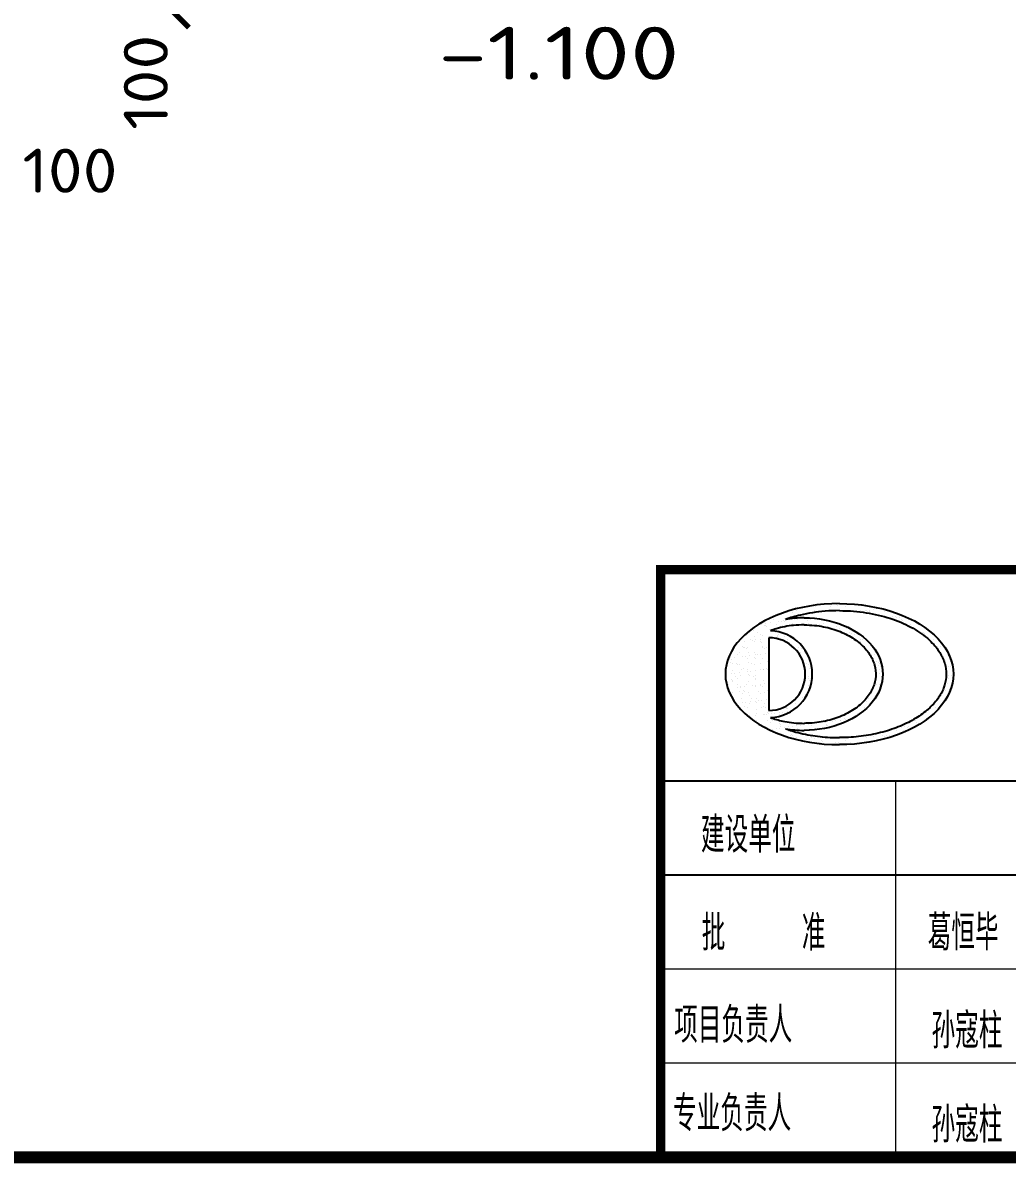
# Model space of a CAD drawing. Header units: millimetres. Extents: x 1442233 to 1526333, y -21810 to 275190.
# Drawn here: x 1498906 to 1507280, y 97940 to 107642 of the extents above; entities that cross this region are included whole.
import ezdxf
from ezdxf.enums import TextEntityAlignment as Align

# ---------------------------------------------------------------- set-up
doc = ezdxf.new("R2010")
doc.units = ezdxf.units.MM
doc.header["$LTSCALE"] = 1500
for name, color, linetype in [('1', 7, 'Continuous'), ('PUB_TITLE', 4, 'Continuous'), ('尺寸线及数字', 253, 'Continuous')]:
    doc.layers.add(name, color=color, linetype=linetype)
doc.layers.add('PUB_TEXT', color=7, linetype='Continuous', lineweight=15)
doc.styles.get("Standard").update_dxf_attribs({"font": 'TSSDENG', "width": 0.75, "bigfont": 'TSSDCHN'})

# ---------------------------------------------------------------- blocks, each defined once
blk = doc.blocks.new('1234')
for p, q in [((1888453.2, 785029.3), (1888453.2, 785029.3)), ((1888477.6, 785051.3), (1888477.6, 785051.3)), ((1888485, 785047.6), (1888485, 785047.6)), ((1888584.1, 785031), (1888584.1, 785031)), ((1888640.7, 785047.8), (1888640.7, 785047.8)), ((1888648.5, 785080.5), (1888648.5, 785080.5)), ((1888677.6, 785049.6), (1888677.6, 785049.6)), ((1888686.9, 785041.1), (1888686.9, 785041.1)), ((1888720.5, 785096.5), (1888720.5, 785096.5)), ((1888779.4, 785082.1), (1888779.4, 785082.1)), ((1888796.4, 785048.1), (1888796.4, 785048.1)), ((1888828, 785093.5), (1888828, 785093.5)), ((1888837.2, 785085), (1888837.2, 785085)), ((1888876.2, 785096.8), (1888876.2, 785096.8)), ((1888880.7, 785045.2), (1888880.7, 785045.2)), ((1888907.3, 785081.5), (1888907.3, 785081.5)), ((1888952.1, 785048.4), (1888952.1, 785048.4)), ((1889009.8, 785039.6), (1889009.8, 785039.6)), ((1889031, 785089.1), (1889031, 785089.1)), ((1889035.8, 785043), (1889035.8, 785043)), ((1889042.4, 785086.4), (1889042.4, 785086.4)), ((1889076.4, 785048.4), (1889076.4, 785048.4)), ((1889080.7, 785043.5), (1889080.7, 785043.5)), ((1889090, 785035), (1889090, 785035)), ((1889105.8, 785036.3), (1889105.8, 785036.3)), ((1889107.8, 785048.7), (1889107.8, 785048.7)), ((1889144.3, 785057.3), (1889144.3, 785057.3)), ((1889170.4, 785060.7), (1889170.4, 785060.7)), ((1889240.9, 785041.2), (1889240.9, 785041.2)), ((1889283.8, 785039), (1889283.8, 785039)), ((1888193.4, 784928.7), (1888193.4, 784928.7)), ((1888202.2, 784933.3), (1888202.2, 784933.3)), ((1888228.2, 784936.7), (1888228.2, 784936.7)), ((1888257.9, 784978.2), (1888257.9, 784978.2)), ((1888268.9, 784942), (1888268.9, 784942)), ((1888272.6, 784983.9), (1888272.6, 784983.9)), ((1888293.7, 784970.4), (1888293.7, 784970.4)), ((1888321.3, 784928.1), (1888321.3, 784928.1)), ((1888327.3, 785007.4), (1888327.3, 785007.4)), ((1888336.8, 784951), (1888336.8, 784951)), ((1888362.8, 784954.4), (1888362.8, 784954.4)), ((1888377, 784961.8), (1888377, 784961.8)), ((1888386.3, 784953.4), (1888386.3, 784953.4)), ((1888388.7, 784979.9), (1888388.7, 784979.9)), ((1888403.5, 784959.8), (1888403.5, 784959.8)), ((1888428.4, 784984.1), (1888428.4, 784984.1)), ((1888449.4, 784970.7), (1888449.4, 784970.7)), ((1888456.3, 784933), (1888456.3, 784933)), ((1888471.4, 784968.7), (1888471.4, 784968.7)), ((1888497.4, 784972.1), (1888497.4, 784972.1)), ((1888516.6, 784979.3), (1888516.6, 784979.3)), ((1888538.1, 784977.5), (1888538.1, 784977.5)), ((1888580.1, 784957.4), (1888580.1, 784957.4)), ((1888587.2, 784934.7), (1888587.2, 784934.7)), ((1888605.1, 784971), (1888605.1, 784971)), ((1888715.1, 784934.1), (1888715.1, 784934.1)), ((1888789.3, 784947.2), (1888789.3, 784947.2)), ((1889304.3, 784991.1), (1889304.3, 784991.1)), ((1889333.5, 784993.4), (1889333.5, 784993.4)), ((1889342.7, 784985), (1889342.7, 784985)), ((1889362.6, 784985.8), (1889362.6, 784985.8)), ((1889374.9, 784946.5), (1889374.9, 784946.5)), ((1889383.7, 784972.4), (1889383.7, 784972.4)), ((1889386.2, 784945.1), (1889386.2, 784945.1)), ((1889391.7, 784960.4), (1889391.7, 784960.4)), ((1889459.6, 784969.3), (1889459.6, 784969.3)), ((1889502.8, 784945.9), (1889502.8, 784945.9)), ((1888065.7, 784830.7), (1888065.7, 784830.7)), ((1888085.6, 784865.6), (1888085.6, 784865.6)), ((1888126, 784877), (1888126, 784877)), ((1888157.3, 784858.4), (1888157.3, 784858.4)), ((1888178.4, 784844.9), (1888178.4, 784844.9)), ((1888196.5, 784832.4), (1888196.5, 784832.4)), ((1888213.9, 784921.8), (1888213.9, 784921.8)), ((1888226.7, 784917.9), (1888226.7, 784917.9)), ((1888235.9, 784909.5), (1888235.9, 784909.5)), ((1888261, 784881.9), (1888261, 784881.9)), ((1888279.4, 784869.6), (1888279.4, 784869.6)), ((1888313, 784858.7), (1888313, 784858.7)), ((1888324.5, 784831.8), (1888324.5, 784831.8)), ((1888334.1, 784845.2), (1888334.1, 784845.2)), ((1888369.6, 784922.1), (1888369.6, 784922.1)), ((1888382.9, 784827.6), (1888382.9, 784827.6)), ((1888408.9, 784831), (1888408.9, 784831)), ((1888681, 784922.6), (1888681, 784922.6)), ((1888812.7, 784884.2), (1888812.7, 784884.2)), ((1888832.8, 784907.4), (1888832.8, 784907.4)), ((1888836.8, 784922.9), (1888836.8, 784922.9)), ((1888853.3, 784889.5), (1888853.3, 784889.5)), ((1888882.6, 784861.8), (1888882.6, 784861.8)), ((1888891.8, 784853.3), (1888891.8, 784853.3)), ((1888913.6, 784888.8), (1888913.6, 784888.8)), ((1888921.3, 784898.5), (1888921.3, 784898.5)), ((1888935.9, 784859.8), (1888935.9, 784859.8)), ((1888956.9, 784846.4), (1888956.9, 784846.4)), ((1888984.2, 784844.3), (1888984.2, 784844.3)), ((1889459.6, 784924.1), (1889459.6, 784924.1)), ((1889558.7, 784860.9), (1889558.7, 784860.9)), ((1889572.4, 784854.7), (1889572.4, 784854.7)), ((1889573.4, 784901.3), (1889573.4, 784901.3)), ((1889579.8, 784847.5), (1889579.8, 784847.5)), ((1889641, 784854.4), (1889641, 784854.4)), ((1888001.2, 784781.3), (1888001.2, 784781.3)), ((1888005.2, 784777.9), (1888005.2, 784777.9)), ((1888028.6, 784736.3), (1888028.6, 784736.3)), ((1888042, 784732.9), (1888042, 784732.9)), ((1888045.8, 784783.2), (1888045.8, 784783.2)), ((1888068.8, 784734.4), (1888068.8, 784734.4)), ((1888098.6, 784796.3), (1888098.6, 784796.3)), ((1888113.7, 784792.2), (1888113.7, 784792.2)), ((1888129.1, 784825.8), (1888129.1, 784825.8)), ((1888129.1, 784780.7), (1888129.1, 784780.7)), ((1888139.8, 784795.6), (1888139.8, 784795.6)), ((1888178.9, 784780.1), (1888178.9, 784780.1)), ((1888180.4, 784800.9), (1888180.4, 784800.9)), ((1888188.1, 784771.7), (1888188.1, 784771.7)), ((1888197.7, 784733.2), (1888197.7, 784733.2)), ((1888199.7, 784736.1), (1888199.7, 784736.1)), ((1888231.6, 784731.8), (1888231.6, 784731.8)), ((1888248.3, 784809.9), (1888248.3, 784809.9)), ((1888315, 784818.7), (1888315, 784818.7)), ((1888329.2, 784824), (1888329.2, 784824)), ((1888338.4, 784815.6), (1888338.4, 784815.6)), ((1888395, 784787.2), (1888395, 784787.2)), ((1888410, 784796.9), (1888410, 784796.9)), ((1888462.6, 784740.3), (1888462.6, 784740.3)), ((1888509.1, 784733.7), (1888509.1, 784733.7)), ((1889032.8, 784798), (1889032.8, 784798)), ((1889034, 784783.9), (1889034, 784783.9)), ((1889051.8, 784797.4), (1889051.8, 784797.4)), ((1889115.3, 784747.3), (1889115.3, 784747.3)), ((1889131.9, 784734.9), (1889131.9, 784734.9)), ((1889655.7, 784799.1), (1889655.7, 784799.1)), ((1889686.4, 784740.3), (1889686.4, 784740.3)), ((1889712.4, 784743.7), (1889712.4, 784743.7)), ((1887916.7, 784636.8), (1887916.7, 784636.8)), ((1887931, 784644.1), (1887931, 784644.1)), ((1887957.3, 784642.1), (1887957.3, 784642.1)), ((1887983.3, 784670.8), (1887983.3, 784670.8)), ((1888004.4, 784684.9), (1888004.4, 784684.9)), ((1888025.2, 784651.1), (1888025.2, 784651.1)), ((1888037.8, 784727.8), (1888037.8, 784727.8)), ((1888051.3, 784654.5), (1888051.3, 784654.5)), ((1888063.1, 784719.5), (1888063.1, 784719.5)), ((1888072, 784638.1), (1888072, 784638.1)), ((1888081.3, 784688), (1888081.3, 784688)), ((1888091.9, 784659.8), (1888091.9, 784659.8)), ((1888131.1, 784642.4), (1888131.1, 784642.4)), ((1888132.3, 784684.3), (1888132.3, 784684.3)), ((1888139, 784671.1), (1888139, 784671.1)), ((1888140.3, 784633.9), (1888140.3, 784633.9)), ((1888159.8, 784668.8), (1888159.8, 784668.8)), ((1888185.9, 784672.2), (1888185.9, 784672.2)), ((1888202.8, 784639.7), (1888202.8, 784639.7)), ((1888218.8, 784719.7), (1888218.8, 784719.7)), ((1888226.5, 784677.5), (1888226.5, 784677.5)), ((1888495.7, 784713), (1888495.7, 784713)), ((1888526.1, 784690.2), (1888526.1, 784690.2)), ((1888530.2, 784720.3), (1888530.2, 784720.3)), ((1888534.2, 784636.2), (1888534.2, 784636.2)), ((1889148.1, 784669.4), (1889148.1, 784669.4)), ((1889174.1, 784672.8), (1889174.1, 784672.8)), ((1889707.6, 784708), (1889707.6, 784708)), ((1889778.2, 784663.4), (1889778.2, 784663.4)), ((1887926.7, 784607.4), (1887926.7, 784607.4)), ((1887936.9, 784633.2), (1887936.9, 784633.2)), ((1887940.1, 784536.8), (1887940.1, 784536.8)), ((1887947.8, 784594), (1887947.8, 784594)), ((1887980.8, 784598.5), (1887980.8, 784598.5)), ((1887990, 784590), (1887990, 784590)), ((1888007.5, 784588.6), (1888007.5, 784588.6)), ((1888023.7, 784545.6), (1888023.7, 784545.6)), ((1888033.5, 784550.2), (1888033.5, 784550.2)), ((1888075.1, 784541.7), (1888075.1, 784541.7)), ((1888082.4, 784607.7), (1888082.4, 784607.7)), ((1888103.5, 784594.3), (1888103.5, 784594.3)), ((1888135.4, 784588), (1888135.4, 784588)), ((1888138, 784536.4), (1888138, 784536.4)), ((1888179.4, 784545.9), (1888179.4, 784545.9)), ((1888183.8, 784594.1), (1888183.8, 784594.1)), ((1888205.9, 784545.4), (1888205.9, 784545.4)), ((1888206, 784543.4), (1888206, 784543.4)), ((1888232, 784548.8), (1888232, 784548.8)), ((1888233.6, 784548.4), (1888233.6, 784548.4)), ((1888238.1, 784608), (1888238.1, 784608)), ((1888242.8, 784540), (1888242.8, 784540)), ((1888543.4, 784627.8), (1888543.4, 784627.8)), ((1888549.5, 784608.5), (1888549.5, 784608.5)), ((1888570.6, 784595.1), (1888570.6, 784595.1)), ((1888586.9, 784587.9), (1888586.9, 784587.9)), ((1888599.8, 784549.3), (1888599.8, 784549.3)), ((1888609.7, 784598.5), (1888609.7, 784598.5)), ((1889140.3, 784625.7), (1889140.3, 784625.7)), ((1889172.3, 784609.7), (1889172.3, 784609.7)), ((1889189, 784606.4), (1889189, 784606.4)), ((1889190.1, 784580.1), (1889190.1, 784580.1)), ((1889193.4, 784596.2), (1889193.4, 784596.2)), ((1889194.2, 784546), (1889194.2, 784546)), ((1889199.3, 784571.6), (1889199.3, 784571.6)), ((1889743.5, 784617.8), (1889743.5, 784617.8)), ((1889752.7, 784609.4), (1889752.7, 784609.4)), ((1889758.5, 784620.3), (1889758.5, 784620.3)), ((1889781.3, 784567.1), (1889781.3, 784567.1)), ((1889795.2, 784610.8), (1889795.2, 784610.8)), ((1889796.2, 784569.5), (1889796.2, 784569.5)), ((1889799.2, 784625.7), (1889799.2, 784625.7)), ((1887932.9, 784460.7), (1887932.9, 784460.7)), ((1887936.8, 784509.9), (1887936.8, 784509.9)), ((1887942.2, 784452.2), (1887942.2, 784452.2)), ((1887943.2, 784440.5), (1887943.2, 784440.5)), ((1887962.8, 784513.4), (1887962.8, 784513.4)), ((1887967, 784482.2), (1887967, 784482.2)), ((1887988.1, 784468.8), (1887988.1, 784468.8)), ((1888003.4, 784518.7), (1888003.4, 784518.7)), ((1888010.7, 784492.3), (1888010.7, 784492.3)), ((1888071.3, 784527.7), (1888071.3, 784527.7)), ((1888078.3, 784445.4), (1888078.3, 784445.4)), ((1888083.3, 784504.6), (1888083.3, 784504.6)), ((1888092.5, 784496.1), (1888092.5, 784496.1)), ((1888097.4, 784531.1), (1888097.4, 784531.1)), ((1888122.8, 784482.5), (1888122.8, 784482.5)), ((1888136, 784456.3), (1888136, 784456.3)), ((1888138.6, 784491.6), (1888138.6, 784491.6)), ((1888143.8, 784469), (1888143.8, 784469)), ((1888209.1, 784447), (1888209.1, 784447)), ((1888587.9, 784466.2), (1888587.9, 784466.2)), ((1888589.9, 784483.3), (1888589.9, 784483.3)), ((1888603, 784453), (1888603, 784453)), ((1888611, 784469.9), (1888611, 784469.9)), ((1889192.1, 784510), (1889192.1, 784510)), ((1889212.7, 784484.5), (1889212.7, 784484.5)), ((1889778.6, 784493.5), (1889778.6, 784493.5)), ((1889784.5, 784470.7), (1889784.5, 784470.7)), ((1889804.6, 784496.9), (1889804.6, 784496.9)), ((1887908.3, 784420.1), (1887908.3, 784420.1)), ((1887914.9, 784377.6), (1887914.9, 784377.6)), ((1887946.4, 784344.2), (1887946.4, 784344.2)), ((1887982.9, 784386.6), (1887982.9, 784386.6)), ((1887985.7, 784412.4), (1887985.7, 784412.4)), ((1888007.4, 784357), (1888007.4, 784357)), ((1888008.9, 784390), (1888008.9, 784390)), ((1888013.8, 784395.9), (1888013.8, 784395.9)), ((1888028.5, 784343.6), (1888028.5, 784343.6)), ((1888035.4, 784366.8), (1888035.4, 784366.8)), ((1888044.6, 784358.3), (1888044.6, 784358.3)), ((1888049.5, 784395.3), (1888049.5, 784395.3)), ((1888064, 784420.4), (1888064, 784420.4)), ((1888081.4, 784349), (1888081.4, 784349)), ((1888117.4, 784404.3), (1888117.4, 784404.3)), ((1888141.7, 784395.3), (1888141.7, 784395.3)), ((1888143.5, 784407.7), (1888143.5, 784407.7)), ((1888163.1, 784357.3), (1888163.1, 784357.3)), ((1888184.1, 784413.1), (1888184.1, 784413.1)), ((1888184.2, 784343.8), (1888184.2, 784343.8)), ((1888185.7, 784410.7), (1888185.7, 784410.7)), ((1888195, 784402.2), (1888195, 784402.2)), ((1888212.3, 784350.7), (1888212.3, 784350.7)), ((1888219.7, 784420.7), (1888219.7, 784420.7)), ((1888238.5, 784362.4), (1888238.5, 784362.4)), ((1888252, 784422), (1888252, 784422)), ((1888588.8, 784404.5), (1888588.8, 784404.5)), ((1888598, 784396.1), (1888598, 784396.1)), ((1889118.5, 784345.5), (1889118.5, 784345.5)), ((1889127.9, 784361.9), (1889127.9, 784361.9)), ((1889154, 784422.4), (1889154, 784422.4)), ((1889172.3, 784413.7), (1889172.3, 784413.7)), ((1889194.9, 784394), (1889194.9, 784394)), ((1889195.3, 784413.7), (1889195.3, 784413.7)), ((1889741.3, 784346.7), (1889741.3, 784346.7)), ((1889756.8, 784361.2), (1889756.8, 784361.2)), ((1889776.8, 784423.5), (1889776.8, 784423.5)), ((1889787.6, 784374.4), (1889787.6, 784374.4)), ((1889798.1, 784386.1), (1889798.1, 784386.1)), ((1887948.7, 784294.9), (1887948.7, 784294.9)), ((1888017, 784299.6), (1888017, 784299.6)), ((1888029, 784263.2), (1888029, 784263.2)), ((1888055, 784266.6), (1888055, 784266.6)), ((1888084.6, 784252.7), (1888084.6, 784252.7)), ((1888088.1, 784318.5), (1888088.1, 784318.5)), ((1888095.6, 784271.9), (1888095.6, 784271.9)), ((1888104.4, 784295.2), (1888104.4, 784295.2)), ((1888137.9, 784272.9), (1888137.9, 784272.9)), ((1888144.9, 784299), (1888144.9, 784299)), ((1888147.1, 784264.4), (1888147.1, 784264.4)), ((1888163.5, 784280.9), (1888163.5, 784280.9)), ((1888189.6, 784284.3), (1888189.6, 784284.3)), ((1888215.4, 784254.4), (1888215.4, 784254.4)), ((1888230.2, 784289.7), (1888230.2, 784289.7)), ((1888478.4, 784258.6), (1888478.4, 784258.6)), ((1888538.7, 784304.9), (1888538.7, 784304.9)), ((1888567.3, 784334), (1888567.3, 784334)), ((1889083.8, 784272.6), (1889083.8, 784272.6)), ((1889094.4, 784304.5), (1889094.4, 784304.5)), ((1889103.6, 784296), (1889103.6, 784296)), ((1889131, 784265.6), (1889131, 784265.6)), ((1889700.5, 784293.9), (1889700.5, 784293.9)), ((1889720.2, 784322.6), (1889720.2, 784322.6)), ((1888020.1, 784203.2), (1888020.1, 784203.2)), ((1888040.3, 784180.7), (1888040.3, 784180.7)), ((1888047.8, 784231.8), (1888047.8, 784231.8)), ((1888068.9, 784218.4), (1888068.9, 784218.4)), ((1888087.7, 784156.4), (1888087.7, 784156.4)), ((1888141.7, 784148.6), (1888141.7, 784148.6)), ((1888144.8, 784170), (1888144.8, 784170)), ((1888148, 784202.6), (1888148, 784202.6)), ((1888190.6, 784224.6), (1888190.6, 784224.6)), ((1888203.5, 784232.1), (1888203.5, 784232.1)), ((1888209.6, 784157.5), (1888209.6, 784157.5)), ((1888218.6, 784158), (1888218.6, 784158)), ((1888224.6, 784218.6), (1888224.6, 784218.6)), ((1888235.7, 784160.9), (1888235.7, 784160.9)), ((1888240.4, 784179), (1888240.4, 784179)), ((1888249.6, 784170.5), (1888249.6, 784170.5)), ((1888276.3, 784166.3), (1888276.3, 784166.3)), ((1888300.5, 784170.3), (1888300.5, 784170.3)), ((1888344.2, 784175.2), (1888344.2, 784175.2)), ((1888346.5, 784157.4), (1888346.5, 784157.4)), ((1888370.3, 784178.6), (1888370.3, 784178.6)), ((1888380.3, 784218.9), (1888380.3, 784218.9)), ((1888390.7, 784222.8), (1888390.7, 784222.8)), ((1888399.9, 784214.4), (1888399.9, 784214.4)), ((1888410.9, 784184), (1888410.9, 784184)), ((1888413.9, 784209.2), (1888413.9, 784209.2)), ((1888923.3, 784171.4), (1888923.3, 784171.4)), ((1888996.8, 784212.3), (1888996.8, 784212.3)), ((1889003.1, 784220.1), (1889003.1, 784220.1)), ((1889006.3, 784169.9), (1889006.3, 784169.9)), ((1889070.7, 784219.3), (1889070.7, 784219.3)), ((1889609.2, 784196), (1889609.2, 784196)), ((1889626, 784221.2), (1889626, 784221.2)), ((1889627.7, 784214.7), (1889627.7, 784214.7)), ((1889663, 784180), (1889663, 784180)), ((1889668.3, 784220.1), (1889668.3, 784220.1)), ((1888090.1, 784135.1), (1888090.1, 784135.1)), ((1888101.1, 784143.2), (1888101.1, 784143.2)), ((1888151.2, 784106.3), (1888151.2, 784106.3)), ((1888221.7, 784061.7), (1888221.7, 784061.7)), ((1888243.9, 784106.9), (1888243.9, 784106.9)), ((1888265, 784093.4), (1888265, 784093.4)), ((1888286.2, 784111.1), (1888286.2, 784111.1)), ((1888342.9, 784085.1), (1888342.9, 784085.1)), ((1888349.6, 784061.1), (1888349.6, 784061.1)), ((1888352.1, 784076.6), (1888352.1, 784076.6)), ((1888390.3, 784051.8), (1888390.3, 784051.8)), ((1888416.4, 784055.3), (1888416.4, 784055.3)), ((1888420.7, 784093.7), (1888420.7, 784093.7)), ((1888457, 784060.6), (1888457, 784060.6)), ((1888484.7, 784065.9), (1888484.7, 784065.9)), ((1888524.9, 784069.5), (1888524.9, 784069.5)), ((1888545.9, 784080.6), (1888545.9, 784080.6)), ((1888550.9, 784073), (1888550.9, 784073)), ((1888591.6, 784078.3), (1888591.6, 784078.3)), ((1888615.6, 784067.6), (1888615.6, 784067.6)), ((1888659.5, 784087.3), (1888659.5, 784087.3)), ((1888685.5, 784090.7), (1888685.5, 784090.7)), ((1888726.2, 784096), (1888726.2, 784096)), ((1888732.1, 784094.3), (1888732.1, 784094.3)), ((1888743.5, 784067), (1888743.5, 784067)), ((1888746, 784078.9), (1888746, 784078.9)), ((1888755.2, 784070.5), (1888755.2, 784070.5)), ((1888794.1, 784105), (1888794.1, 784105)), ((1888810.9, 784118.7), (1888810.9, 784118.7)), ((1888820.1, 784108.4), (1888820.1, 784108.4)), ((1888860.8, 784113.8), (1888860.8, 784113.8)), ((1888866.7, 784108), (1888866.7, 784108)), ((1888887.8, 784094.6), (1888887.8, 784094.6)), ((1888896.3, 784122.8), (1888896.3, 784122.8)), ((1888905.5, 784114.4), (1888905.5, 784114.4)), ((1888928.7, 784122.7), (1888928.7, 784122.7)), ((1888938.8, 784118.1), (1888938.8, 784118.1)), ((1888954.7, 784126.1), (1888954.7, 784126.1)), ((1889378.6, 784052.5), (1889378.6, 784052.5)), ((1889404.6, 784055.9), (1889404.6, 784055.9)), ((1889445.2, 784061.2), (1889445.2, 784061.2)), ((1889489.6, 784109.1), (1889489.6, 784109.1)), ((1889502.4, 784112.2), (1889502.4, 784112.2)), ((1889510.6, 784095.7), (1889510.6, 784095.7)), ((1889513.1, 784070.2), (1889513.1, 784070.2)), ((1889531.1, 784078.8), (1889531.1, 784078.8)), ((1889598.6, 784130.6), (1889598.6, 784130.6)), ((1888255.7, 784034.1), (1888255.7, 784034.1)), ((1888281.8, 784037.5), (1888281.8, 784037.5)), ((1888322.4, 784042.9), (1888322.4, 784042.9)), ((1888340.9, 784045.1), (1888340.9, 784045.1)), ((1888395.6, 784036.7), (1888395.6, 784036.7)), ((1888420.2, 784016.5), (1888420.2, 784016.5)), ((1888440, 783981.9), (1888440, 783981.9)), ((1888445.4, 783991.1), (1888445.4, 783991.1)), ((1888454.6, 783982.7), (1888454.6, 783982.7)), ((1888461.1, 783968.5), (1888461.1, 783968.5)), ((1888487.8, 783969.6), (1888487.8, 783969.6)), ((1888496.6, 784045.4), (1888496.6, 784045.4)), ((1888595.7, 784035), (1888595.7, 784035)), ((1888595.7, 783982.2), (1888595.7, 783982.2)), ((1888616.8, 783968.8), (1888616.8, 783968.8)), ((1888618.7, 783971.3), (1888618.7, 783971.3)), ((1888637.7, 783954.9), (1888637.7, 783954.9)), ((1888652.3, 784045.6), (1888652.3, 784045.6)), ((1888705.6, 783963.9), (1888705.6, 783963.9)), ((1888731.6, 783967.3), (1888731.6, 783967.3)), ((1889083.9, 783969.6), (1889083.9, 783969.6)), ((1889140.5, 783976.6), (1889140.5, 783976.6)), ((1889218.5, 783983.4), (1889218.5, 783983.4)), ((1889239.6, 783969.9), (1889239.6, 783969.9)), ((1889251.5, 783978.9), (1889251.5, 783978.9)), ((1889260.8, 783970.4), (1889260.8, 783970.4)), ((1889275.5, 783981.4), (1889275.5, 783981.4)), ((1889335.8, 784027.7), (1889335.8, 784027.7)), ((1889401.8, 784022.8), (1889401.8, 784022.8)), ((1889411.1, 784014.3), (1889411.1, 784014.3)), ((1889430.8, 784047.1), (1889430.8, 784047.1)), ((1888571, 783946.2), (1888571, 783946.2)), ((1888597, 783949.6), (1888597, 783949.6)), ((1888686.3, 783924.4), (1888686.3, 783924.4)), ((1888692.7, 783920.4), (1888692.7, 783920.4)), ((1888698.1, 783941.1), (1888698.1, 783941.1)), ((1888707.4, 783932.7), (1888707.4, 783932.7)), ((1888817.2, 783926), (1888817.2, 783926)), ((1888848.4, 783920.7), (1888848.4, 783920.7)), ((1888901.2, 783936.7), (1888901.2, 783936.7)), ((1888945.1, 783925.4), (1888945.1, 783925.4)), ((1889004.1, 783921), (1889004.1, 783921)), ((1889080.2, 783930.3), (1889080.2, 783930.3)), ((1889101.2, 783935), (1889101.2, 783935)), ((1889110.5, 783926.5), (1889110.5, 783926.5)), ((1908333.7, 783593.6), (1887333.7, 783593.6)), ((1908333.7, 782793.6), (1887333.7, 782793.6))]:
    blk.add_line(p, q)
at = {"color": 7}
blk.add_line((1888253.2, 784814.3), (1888253.2, 784195.1), dxfattribs=at)
at = {"const_width": 80}
blk.add_lwpolyline([(1887333.7, 780393.6), (1887333.7, 785393.6), (1908333.7, 785393.6)], dxfattribs=at)
at = {"color": 7}
for radius, start, end in [(369.6, 272.14527, 87.85407), (309.6, 270, 90)]:
    blk.add_arc((1888253.2, 784504.7), radius, start, end, dxfattribs=at)
for centre, major_axis, ratio, start_param, end_param in [((1888853.2, 784504.7), (-969.6, 0), 0.618812, 4.712389, 7.853982), ((1888553.2, 784504.7), (-669.6, 0), 0.715222, -1.570796, -1.332081), ((1888553.2, 784504.7), (669.6, 0), 0.715222, 4.473646, 4.712389)]:
    blk.add_ellipse(centre, major_axis=major_axis, ratio=ratio, start_param=start_param, end_param=end_param, dxfattribs=at)
at = {"color": 7, "extrusion": (0, 0, -1)}
for centre, major_axis, ratio in [((1888853.2, 784504.7), (969.6, 0), 0.618812), ((1888553.2, 784504.7), (669.6, 0), 0.715222)]:
    blk.add_ellipse(centre, major_axis=major_axis, ratio=ratio, start_param=4.712389, end_param=7.853982, dxfattribs=at)
at = {"color": 7}
for points, knots in [([(1888853.2, 785044.7), (1888812.7, 785044.7), (1888772.2, 785043.1), (1888660.1, 785034), (1888589.4, 785022.9), (1888478, 784996.7), (1888435.5, 784984.3), (1888394.9, 784970)], [4.712389, 4.712389, 4.712389, 4.712389, 4.8426314, 4.8426314, 5.0763183, 5.0763183, 5.2281409, 5.2281409, 5.2281409, 5.2281409]), ([(1888853.2, 785044.7), (1888893.7, 785044.7), (1888934.2, 785043.1), (1889046.2, 785034), (1889117, 785022.9), (1889252.1, 784991.1), (1889316.3, 784970.3), (1889434.6, 784920.5), (1889488.6, 784891.5), (1889583.1, 784827.3), (1889623.7, 784792.2), (1889682.8, 784726.2), (1889704.1, 784696), (1889737, 784634.7), (1889748.5, 784603.7), (1889762.2, 784541.6), (1889764.3, 784510.5), (1889759.2, 784448.3), (1889752.1, 784417.2), (1889728.1, 784355.4), (1889711.2, 784324.7), (1889667.8, 784264.7), (1889641.2, 784235.4), (1889578.8, 784179.7), (1889543, 784153.3), (1889463.4, 784104.6), (1889419.5, 784082.4), (1889325.5, 784043.1), (1889275.2, 784026.1), (1889170.2, 783997.9), (1889115.4, 783986.8), (1889003.2, 783971.1), (1888945.9, 783966.4), (1888876.6, 783964.8), (1888864.9, 783964.7), (1888853.2, 783964.7)], [4.712389, 4.712389, 4.712389, 4.712389, 4.842631, 4.842631, 5.076318, 5.076318, 5.310005, 5.310005, 5.543692, 5.543692, 5.777379, 5.777379, 5.962738, 5.962738, 6.148097, 6.148097, 6.333455, 6.333455, 6.518814, 6.518814, 6.704173, 6.704173, 6.889531, 6.889531, 7.07489, 7.07489, 7.260249, 7.260249, 7.445607, 7.445607, 7.630966, 7.630966, 7.816325, 7.816325, 7.853982, 7.853982, 7.853982, 7.853982]), ([(1888553.2, 784923.6), (1888523.3, 784923.6), (1888493.5, 784922.1), (1888413.1, 784913.8), (1888363.4, 784904.1), (1888299.5, 784885.4), (1888283, 784879.9), (1888267, 784874)], [4.712389, 4.712389, 4.712389, 4.712389, 4.8553564, 4.8553564, 5.1012001, 5.1012001, 5.1885564, 5.1885564, 5.1885564, 5.1885564]), ([(1888553.2, 784923.6), (1888583.1, 784923.6), (1888612.9, 784922.1), (1888693.2, 784913.8), (1888743, 784904.1), (1888837.3, 784876.5), (1888881.8, 784858.6), (1888962.7, 784816), (1888999, 784791.3), (1889061.4, 784737.3), (1889087.4, 784707.9), (1889128.1, 784646.8), (1889142.8, 784615), (1889160.9, 784550.8), (1889164.3, 784518.4), (1889160, 784453.7), (1889152.3, 784421.4), (1889125.6, 784358), (1889106.5, 784326.9), (1889057.2, 784267.9), (1889027, 784240.1), (1888957, 784190), (1888917.3, 784167.7), (1888830.6, 784130.5), (1888783.7, 784115.6), (1888685.8, 784094.4), (1888634.9, 784088.1), (1888573.5, 784086), (1888563.3, 784085.8), (1888553.2, 784085.8)], [4.712389, 4.712389, 4.712389, 4.712389, 4.855356, 4.855356, 5.1012, 5.1012, 5.347044, 5.347044, 5.592887, 5.592887, 5.838731, 5.838731, 6.084575, 6.084575, 6.330418, 6.330418, 6.576262, 6.576262, 6.822105, 6.822105, 7.067949, 7.067949, 7.313793, 7.313793, 7.559636, 7.559636, 7.80548, 7.80548, 7.853982, 7.853982, 7.853982, 7.853982]), ([(1888267, 784135.4), (1888300.4, 784123.1), (1888335.5, 784112.9), (1888420.6, 784094.4), (1888471.5, 784088.1), (1888532.9, 784086), (1888543.1, 784085.8), (1888553.2, 784085.8)], [7.3778092, 7.3778092, 7.3778092, 7.3778092, 7.5596364, 7.5596364, 7.80548, 7.80548, 7.8539816, 7.8539816, 7.8539816, 7.8539816]), ([(1888394.8, 784039.4), (1888423.6, 784029.3), (1888453.2, 784020.1), (1888536.2, 783997.9), (1888591, 783986.8), (1888703.2, 783971.1), (1888760.5, 783966.4), (1888829.8, 783964.8), (1888841.5, 783964.7), (1888853.2, 783964.7)], [7.3382097, 7.3382097, 7.3382097, 7.3382097, 7.4456073, 7.4456073, 7.630966, 7.630966, 7.8163247, 7.8163247, 7.8539816, 7.8539816, 7.8539816, 7.8539816])]:
    blk.add_open_spline(points, degree=3, knots=knots, dxfattribs=at)
at = {"layer": 'PUB_TEXT'}
for p, q in [((1889333.7, 780393.6), (1889333.7, 783593.6)), ((1897833.7, 781993.6), (1887333.7, 781993.6)), ((1897833.7, 781193.6), (1887333.7, 781193.6))]:
    blk.add_line(p, q, dxfattribs=at)
at = {"layer": 'PUB_TITLE', "const_width": 100}
blk.add_lwpolyline([(1827733.7, 780393.6), (1908333.7, 780393.6), (1908333.7, 837793.6), (1827733.7, 837793.6)], close=True, dxfattribs=at)
at = {"layer": 'PUB_TEXT', "width": 0.7}
for s, height, p in [('建设单位', 302.27, (1887675.8, 782985.9)), ('批', 302.3, (1887682.2, 782151.1)), ('准', 302.3, (1888533.3, 782151.1)), ('葛恒毕', 302.27, (1889604.9, 782153.5)), ('项目负责人', 302.27, (1887447.5, 781367.2)), ('孙寇柱', 302.27, (1889637.6, 781319)), ('专业负责人', 302.27, (1887438, 780614.9)), ('孙寇柱', 302.27, (1889637.6, 780519))]:
    blk.add_text(s, height=height, dxfattribs=at).set_placement(p)

msp = doc.modelspace()

# ---------------------------------------------------------------- linework, layer by layer
at = {"layer": '尺寸线及数字', "const_width": 45}
msp.add_lwpolyline([(1500169.2, 107750.9), (1500319.2, 107600.9)], dxfattribs=at)

# ---------------------------------------------------------------- block references
at = {"layer": '1'}
msp.add_blockref('1234', (-383000.8, -682403.9), dxfattribs=at)

# ---------------------------------------------------------------- texts
at = {"layer": '尺寸线及数字', "color": 94, "width": 1.162347}
msp.add_text('-1.100', height=450, dxfattribs=at).set_placement((1502439.5, 107158.2), (1504491.5, 107158.2), align=Align.FIT)
at = {"layer": '尺寸线及数字', "width": 1.123205}
msp.add_text('100', height=375, rotation=90, dxfattribs=at).set_placement((1500139.2, 106730.9), (1500139.2, 107540.9), align=Align.FIT)
at = {"layer": '尺寸线及数字', "width": 1.123197}
msp.add_text('100', height=375, dxfattribs=at).set_placement((1498901.5, 106196.4), (1499711.5, 106196.4), align=Align.FIT)

doc.saveas('drawing.dxf')
